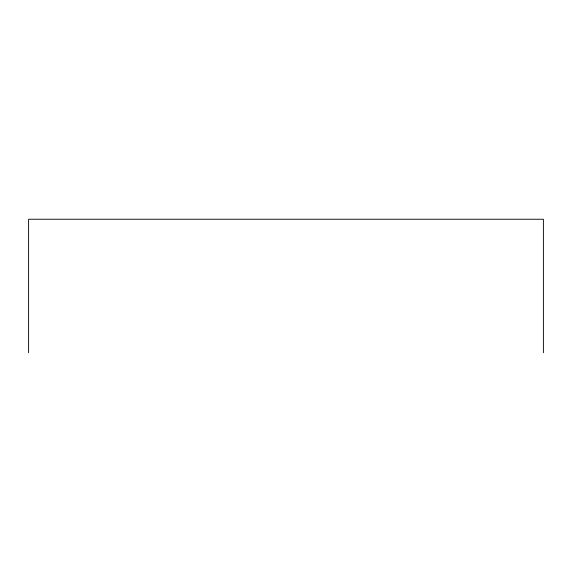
<?xml version="1.0" encoding="UTF-8"?>
<svg xmlns="http://www.w3.org/2000/svg" width="572" height="572" viewBox="0 0 572 572"><rect width="100%" height="100%" fill="white"/><g stroke="black" fill="none" stroke-linecap="round" stroke-linejoin="round"><path stroke-width="0.86" d="M543.4 352.76L543.4 219.24L28.6 219.24L28.6 352.76"/></g></svg>
